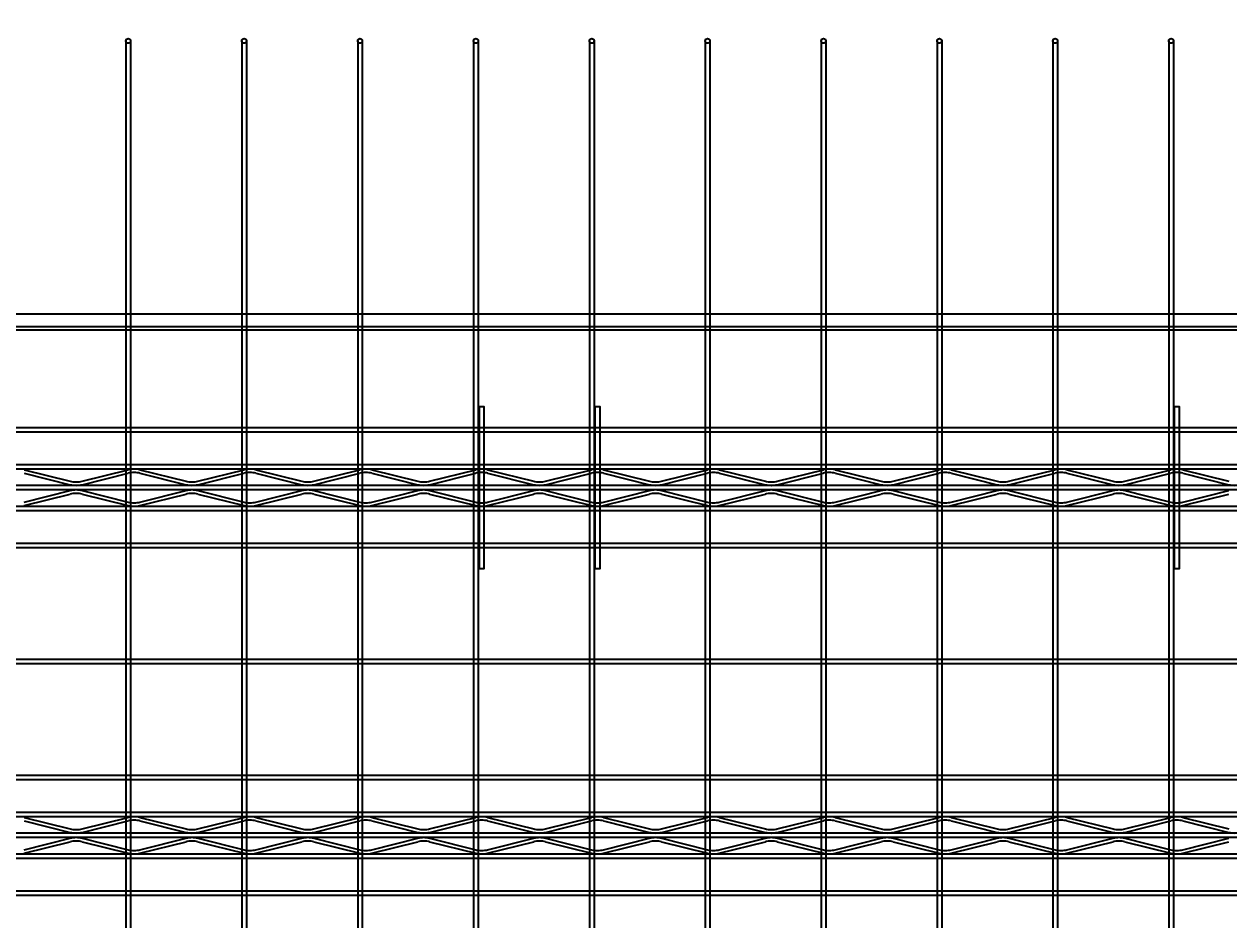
# Model space of a CAD drawing. Extents: x -524 to 129100, y -10500 to 1.
# Drawn here: x 72693 to 74772, y -7684 to -6138 of the extents above; entities that cross this region are included whole.
import ezdxf

# ---------------------------------------------------------------- set-up
doc = ezdxf.new("R2010")
doc.units = 0
doc.header["$LTSCALE"] = 250
doc.linetypes.add('BeePC_CENTER', pattern=[2, 1.25, -0.25, 0.25, -0.25])
doc.layers.get('0').update_dxf_attribs({"linetype": 'CONTINUOUS'})
doc.layers.get('Defpoints').update_dxf_attribs({"linetype": 'CONTINUOUS'})
for name, color, linetype in [('BeePC-CCBZ', 110, 'CONTINUOUS'), ('BeePC-GJ-LEVEL', 141, 'CONTINUOUS'), ('BeePC-GJ-Truss', 185, 'CONTINUOUS'), ('BeePC-TONG-ZT', 50, 'CONTINUOUS')]:
    doc.layers.add(name, color=color, linetype=linetype)
doc.styles.add('BeePC_Dim', font='simfang.ttf', dxfattribs={"width": 0.7})
doc.dimstyles.new('BeePC_DIM_25_25', dxfattribs={"dimtxt": 75, "dimasz": 25, "dimexe": 25, "dimexo": 0, "dimgap": 25, "dimtad": 1, "dimdec": 0, "dimzin": 0, "dimdsep": 46, "dimtxsty": 'BeePC_Dim', "dimblk": 'ARCHTICK', "dimcen": 0, "dimdle": 25, "dimclrt": 7, "dimadec": 0, "dimazin": 0, "dimtfac": 1, "dimtdec": 0, "dimtix": 1, "dimtmove": 2, "dimatfit": 3, "dimfxl": 250, "dimfxlon": 1, "dimtfill": 1, "dimtolj": 1, "dimtzin": 0, "dimarcsym": 0})

# ---------------------------------------------------------------- blocks, each defined once
blk = doc.blocks.new('_ArchTick')
at = {"color": 0, "linetype": 'ByBlock', "const_width": 0.5}
blk.add_lwpolyline([(-0.707, -0.707), (0.707, 0.707)], dxfattribs=at)
blk = doc.blocks.new('*D139')
at = {"layer": 'BeePC-CCBZ', "color": 0, "lineweight": -2, "transparency": 16777216}
for p, q in [((76704.4, -6138.4), (76704.4, -6663.4)), ((76504.4, -6163.4), (76729.4, -6163.4)), ((76504.4, -6638.4), (76729.4, -6638.4))]:
    blk.add_line(p, q, dxfattribs=at)
at = {"layer": 'Defpoints', "color": 0, "transparency": 16777216}
for p in [(76072.6, -6163.4), (72482.6, -6638.4), (76704.4, -6638.4)]:
    blk.add_point(p, dxfattribs=at)
at = {"layer": 'BeePC-CCBZ', "color": 0, "lineweight": -2, "transparency": 16777216, "xscale": 25, "yscale": 25, "zscale": 25}
for p, rotation in [((76704.4, -6163.4), 90), ((76704.4, -6638.4), 270)]:
    blk.add_blockref('_ArchTick', p, dxfattribs=dict(at, rotation=rotation))
at = {"layer": 'BeePC-CCBZ', "color": 7, "linetype": 'BeePC_CENTER', "transparency": 16777216, "insert": (76641.5, -6400.9), "char_height": 75, "attachment_point": 5, "rotation": 90, "style": 'BeePC_Dim', "bg_fill": 3, "box_fill_scale": 1.1, "bg_fill_color": 256, "bg_fill_true_color": 13158600, "bg_fill_transparency": 0}
blk.add_mtext('\\A1;475', dxfattribs=at)
blk = doc.blocks.new('*D140')
at = {"layer": 'BeePC-CCBZ', "color": 0, "lineweight": -2, "transparency": 16777216}
for p, q in [((76704.4, -6613.4), (76704.4, -9063.4)), ((76504.4, -6638.4), (76729.4, -6638.4)), ((76504.4, -9038.4), (76729.4, -9038.4))]:
    blk.add_line(p, q, dxfattribs=at)
at = {"layer": 'Defpoints', "color": 0, "transparency": 16777216}
for p in [(72482.6, -6638.4), (72482.6, -9038.4), (76704.4, -9038.4)]:
    blk.add_point(p, dxfattribs=at)
at = {"layer": 'BeePC-CCBZ', "color": 0, "lineweight": -2, "transparency": 16777216, "xscale": 25, "yscale": 25, "zscale": 25}
for p, rotation in [((76704.4, -6638.4), 90), ((76704.4, -9038.4), 270)]:
    blk.add_blockref('_ArchTick', p, dxfattribs=dict(at, rotation=rotation))
at = {"layer": 'BeePC-CCBZ', "color": 7, "linetype": 'BeePC_CENTER', "transparency": 16777216, "insert": (76641.5, -7838.4), "char_height": 75, "attachment_point": 5, "rotation": 90, "style": 'BeePC_Dim', "bg_fill": 3, "box_fill_scale": 1.1, "bg_fill_color": 256, "bg_fill_true_color": 13158600, "bg_fill_transparency": 0}
blk.add_mtext('\\A1;200x12=2400', dxfattribs=at)

msp = doc.modelspace()

# ---------------------------------------------------------------- linework, layer by layer
for points in [[(73478.6, -7078.4), (73478.6, -6798.4), (73486.6, -6798.4), (73486.6, -7078.4), (73478.6, -7078.4)], [(73678.6, -7078.4), (73678.6, -6798.4), (73686.6, -6798.4), (73686.6, -7078.4), (73678.6, -7078.4)], [(74678.6, -7078.4), (74678.6, -6798.4), (74686.6, -6798.4), (74686.6, -7078.4), (74678.6, -7078.4)]]:
    msp.add_lwpolyline(points)
at = {"layer": 'BeePC-GJ-LEVEL'}
for points in [[(72868.6, -6167.4), (72868.6, -9509.4)], [(72876.6, -6167.4), (72876.6, -9509.4)], [(73068.6, -6167.4), (73068.6, -9509.4)], [(73076.6, -6167.4), (73076.6, -9509.4)], [(73268.6, -6167.4), (73268.6, -9509.4)], [(73276.6, -6167.4), (73276.6, -9509.4)], [(73468.6, -6167.4), (73468.6, -9509.4)], [(73476.6, -6167.4), (73476.6, -9509.4)], [(73668.6, -6167.4), (73668.6, -9509.4)], [(73676.6, -6167.4), (73676.6, -9509.4)], [(73868.6, -6167.4), (73868.6, -9509.4)], [(73876.6, -6167.4), (73876.6, -9509.4)], [(74068.6, -6167.4), (74068.6, -9509.4)], [(74076.6, -6167.4), (74076.6, -9509.4)], [(74268.6, -6167.4), (74268.6, -9509.4)], [(74276.6, -6167.4), (74276.6, -9509.4)], [(74468.6, -6167.4), (74468.6, -9509.4)], [(74476.6, -6167.4), (74476.6, -9509.4)], [(74668.6, -6167.4), (74668.6, -9509.4)], [(74676.6, -6167.4), (74676.6, -9509.4)], [(68737.8, -6660.4), (76227.4, -6660.4), (76227.4, -6666.4), (68737.8, -6666.4), (68737.8, -6660.4)], [(68582.8, -6834.4), (76432.4, -6834.4), (76432.4, -6842.4), (68582.8, -6842.4), (68582.8, -6834.4)], [(68582.8, -7034.4), (76432.4, -7034.4), (76432.4, -7042.4), (68582.8, -7042.4), (68582.8, -7034.4)], [(68582.8, -7234.4), (76432.4, -7234.4), (76432.4, -7242.4), (68582.8, -7242.4), (68582.8, -7234.4)], [(68582.8, -7434.4), (76432.4, -7434.4), (76432.4, -7442.4), (68582.8, -7442.4), (68582.8, -7434.4)], [(68582.8, -7634.4), (76432.4, -7634.4), (76432.4, -7642.4), (68582.8, -7642.4), (68582.8, -7634.4)]]:
    msp.add_lwpolyline(points, dxfattribs=at)
for centre in [(72872.6, -6167.4), (73072.6, -6167.4), (73272.6, -6167.4), (73472.6, -6167.4), (73672.6, -6167.4), (73872.6, -6167.4), (74072.6, -6167.4), (74272.6, -6167.4), (74472.6, -6167.4), (74672.6, -6167.4)]:
    msp.add_circle(centre, 4, dxfattribs=at)
at = {"layer": 'BeePC-GJ-Truss'}
for points in [[(68782.6, -6898.4), (76182.6, -6898.4), (76182.6, -6906.4), (68782.6, -6906.4), (68782.6, -6898.4)], [(68782.6, -6934.4), (76182.6, -6934.4), (76182.6, -6942.4), (68782.6, -6942.4), (68782.6, -6934.4), (68786, -6934.3), (68789.2, -6933.9), (68792.8, -6933.3), (68872.4, -6913.6)], [(72692.8, -6907.6), (72772.4, -6927.3)], [(72692.8, -6913.6), (72772.4, -6933.3)], [(72792.8, -6927.3), (72872.4, -6907.6)], [(72792.8, -6933.3), (72872.4, -6913.6)], [(72892.8, -6907.6), (72972.4, -6927.3)], [(72892.8, -6913.6), (72972.4, -6933.3)], [(72992.8, -6927.3), (73072.4, -6907.6)], [(72992.8, -6933.3), (73072.4, -6913.6)], [(73092.8, -6907.6), (73172.4, -6927.3)], [(73092.8, -6913.6), (73172.4, -6933.3)], [(73192.8, -6927.3), (73272.4, -6907.6)], [(73192.8, -6933.3), (73272.4, -6913.6)], [(73292.8, -6907.6), (73372.4, -6927.3)], [(73292.8, -6913.6), (73372.4, -6933.3)], [(73392.8, -6927.3), (73472.4, -6907.6)], [(73392.8, -6933.3), (73472.4, -6913.6)], [(73492.8, -6907.6), (73572.4, -6927.3)], [(73492.8, -6913.6), (73572.4, -6933.3)], [(73592.8, -6927.3), (73672.4, -6907.6)], [(73592.8, -6933.3), (73672.4, -6913.6)], [(73692.8, -6907.6), (73772.4, -6927.3)], [(73692.8, -6913.6), (73772.4, -6933.3)], [(73792.8, -6927.3), (73872.4, -6907.6)], [(73792.8, -6933.3), (73872.4, -6913.6)], [(73892.8, -6907.6), (73972.4, -6927.3)], [(73892.8, -6913.6), (73972.4, -6933.3)], [(73992.8, -6927.3), (74072.4, -6907.6)], [(73992.8, -6933.3), (74072.4, -6913.6)], [(74092.8, -6907.6), (74172.4, -6927.3)], [(74092.8, -6913.6), (74172.4, -6933.3)], [(74192.8, -6927.3), (74272.4, -6907.6)], [(74192.8, -6933.3), (74272.4, -6913.6)], [(74292.8, -6907.6), (74372.4, -6927.3)], [(74292.8, -6913.6), (74372.4, -6933.3)], [(74392.8, -6927.3), (74472.4, -6907.6)], [(74392.8, -6933.3), (74472.4, -6913.6)], [(74492.8, -6907.6), (74572.4, -6927.3)], [(74492.8, -6913.6), (74572.4, -6933.3)], [(74592.8, -6927.3), (74672.4, -6907.6)], [(74592.8, -6933.3), (74672.4, -6913.6)], [(74692.8, -6907.6), (74772.4, -6927.3)], [(74692.8, -6913.6), (74772.4, -6933.3)], [(72692.8, -6963.3), (72772.4, -6943.6)], [(72792.8, -6943.6), (72872.4, -6963.3)], [(72892.8, -6963.3), (72972.4, -6943.6)], [(72992.8, -6943.6), (73072.4, -6963.3)], [(73092.8, -6963.3), (73172.4, -6943.6)], [(73192.8, -6943.6), (73272.4, -6963.3)], [(73292.8, -6963.3), (73372.4, -6943.6)], [(73392.8, -6943.6), (73472.4, -6963.3)], [(73492.8, -6963.3), (73572.4, -6943.6)], [(73592.8, -6943.6), (73672.4, -6963.3)], [(73692.8, -6963.3), (73772.4, -6943.6)], [(73792.8, -6943.6), (73872.4, -6963.3)], [(73892.8, -6963.3), (73972.4, -6943.6)], [(73992.8, -6943.6), (74072.4, -6963.3)], [(74092.8, -6963.3), (74172.4, -6943.6)], [(74192.8, -6943.6), (74272.4, -6963.3)], [(74292.8, -6963.3), (74372.4, -6943.6)], [(74392.8, -6943.6), (74472.4, -6963.3)], [(74492.8, -6963.3), (74572.4, -6943.6)], [(74592.8, -6943.6), (74672.4, -6963.3)], [(74692.8, -6963.3), (74772.4, -6943.6)], [(72692.8, -6969.3), (72772.4, -6949.6)], [(72792.8, -6949.6), (72872.4, -6969.3)], [(72892.8, -6969.3), (72972.4, -6949.6)], [(72992.8, -6949.6), (73072.4, -6969.3)], [(73092.8, -6969.3), (73172.4, -6949.6)], [(73192.8, -6949.6), (73272.4, -6969.3)], [(73292.8, -6969.3), (73372.4, -6949.6)], [(73392.8, -6949.6), (73472.4, -6969.3)], [(73492.8, -6969.3), (73572.4, -6949.6)], [(73592.8, -6949.6), (73672.4, -6969.3)], [(73692.8, -6969.3), (73772.4, -6949.6)], [(73792.8, -6949.6), (73872.4, -6969.3)], [(73892.8, -6969.3), (73972.4, -6949.6)], [(73992.8, -6949.6), (74072.4, -6969.3)], [(74092.8, -6969.3), (74172.4, -6949.6)], [(74192.8, -6949.6), (74272.4, -6969.3)], [(74292.8, -6969.3), (74372.4, -6949.6)], [(74392.8, -6949.6), (74472.4, -6969.3)], [(74492.8, -6969.3), (74572.4, -6949.6)], [(74592.8, -6949.6), (74672.4, -6969.3)], [(74692.8, -6969.3), (74772.4, -6949.6)], [(68782.6, -6970.4), (76182.6, -6970.4), (76182.6, -6978.4), (68782.6, -6978.4), (68782.6, -6970.4)], [(68782.6, -7498.4), (76182.6, -7498.4), (76182.6, -7506.4), (68782.6, -7506.4), (68782.6, -7498.4)], [(68782.6, -7534.4), (76182.6, -7534.4), (76182.6, -7542.4), (68782.6, -7542.4), (68782.6, -7534.4), (68786, -7534.3), (68789.2, -7533.9), (68792.8, -7533.3), (68872.4, -7513.6)], [(72692.8, -7507.6), (72772.4, -7527.3)], [(72692.8, -7513.6), (72772.4, -7533.3)], [(72792.8, -7527.3), (72872.4, -7507.6)], [(72792.8, -7533.3), (72872.4, -7513.6)], [(72892.8, -7507.6), (72972.4, -7527.3)], [(72892.8, -7513.6), (72972.4, -7533.3)], [(72992.8, -7527.3), (73072.4, -7507.6)], [(72992.8, -7533.3), (73072.4, -7513.6)], [(73092.8, -7507.6), (73172.4, -7527.3)], [(73092.8, -7513.6), (73172.4, -7533.3)], [(73192.8, -7527.3), (73272.4, -7507.6)], [(73192.8, -7533.3), (73272.4, -7513.6)], [(73292.8, -7507.6), (73372.4, -7527.3)], [(73292.8, -7513.6), (73372.4, -7533.3)], [(73392.8, -7527.3), (73472.4, -7507.6)], [(73392.8, -7533.3), (73472.4, -7513.6)], [(73492.8, -7507.6), (73572.4, -7527.3)], [(73492.8, -7513.6), (73572.4, -7533.3)], [(73592.8, -7527.3), (73672.4, -7507.6)], [(73592.8, -7533.3), (73672.4, -7513.6)], [(73692.8, -7507.6), (73772.4, -7527.3)], [(73692.8, -7513.6), (73772.4, -7533.3)], [(73792.8, -7527.3), (73872.4, -7507.6)], [(73792.8, -7533.3), (73872.4, -7513.6)], [(73892.8, -7507.6), (73972.4, -7527.3)], [(73892.8, -7513.6), (73972.4, -7533.3)], [(73992.8, -7527.3), (74072.4, -7507.6)], [(73992.8, -7533.3), (74072.4, -7513.6)], [(74092.8, -7507.6), (74172.4, -7527.3)], [(74092.8, -7513.6), (74172.4, -7533.3)], [(74192.8, -7527.3), (74272.4, -7507.6)], [(74192.8, -7533.3), (74272.4, -7513.6)], [(74292.8, -7507.6), (74372.4, -7527.3)], [(74292.8, -7513.6), (74372.4, -7533.3)], [(74392.8, -7527.3), (74472.4, -7507.6)], [(74392.8, -7533.3), (74472.4, -7513.6)], [(74492.8, -7507.6), (74572.4, -7527.3)], [(74492.8, -7513.6), (74572.4, -7533.3)], [(74592.8, -7527.3), (74672.4, -7507.6)], [(74592.8, -7533.3), (74672.4, -7513.6)], [(74692.8, -7507.6), (74772.4, -7527.3)], [(74692.8, -7513.6), (74772.4, -7533.3)], [(72692.8, -7563.3), (72772.4, -7543.6)], [(72792.8, -7543.6), (72872.4, -7563.3)], [(72892.8, -7563.3), (72972.4, -7543.6)], [(72992.8, -7543.6), (73072.4, -7563.3)], [(73092.8, -7563.3), (73172.4, -7543.6)], [(73192.8, -7543.6), (73272.4, -7563.3)], [(73292.8, -7563.3), (73372.4, -7543.6)], [(73392.8, -7543.6), (73472.4, -7563.3)], [(73492.8, -7563.3), (73572.4, -7543.6)], [(73592.8, -7543.6), (73672.4, -7563.3)], [(73692.8, -7563.3), (73772.4, -7543.6)], [(73792.8, -7543.6), (73872.4, -7563.3)], [(73892.8, -7563.3), (73972.4, -7543.6)], [(73992.8, -7543.6), (74072.4, -7563.3)], [(74092.8, -7563.3), (74172.4, -7543.6)], [(74192.8, -7543.6), (74272.4, -7563.3)], [(74292.8, -7563.3), (74372.4, -7543.6)], [(74392.8, -7543.6), (74472.4, -7563.3)], [(74492.8, -7563.3), (74572.4, -7543.6)], [(74592.8, -7543.6), (74672.4, -7563.3)], [(74692.8, -7563.3), (74772.4, -7543.6)], [(72692.8, -7569.3), (72772.4, -7549.6)], [(72792.8, -7549.6), (72872.4, -7569.3)], [(72892.8, -7569.3), (72972.4, -7549.6)], [(72992.8, -7549.6), (73072.4, -7569.3)], [(73092.8, -7569.3), (73172.4, -7549.6)], [(73192.8, -7549.6), (73272.4, -7569.3)], [(73292.8, -7569.3), (73372.4, -7549.6)], [(73392.8, -7549.6), (73472.4, -7569.3)], [(73492.8, -7569.3), (73572.4, -7549.6)], [(73592.8, -7549.6), (73672.4, -7569.3)], [(73692.8, -7569.3), (73772.4, -7549.6)], [(73792.8, -7549.6), (73872.4, -7569.3)], [(73892.8, -7569.3), (73972.4, -7549.6)], [(73992.8, -7549.6), (74072.4, -7569.3)], [(74092.8, -7569.3), (74172.4, -7549.6)], [(74192.8, -7549.6), (74272.4, -7569.3)], [(74292.8, -7569.3), (74372.4, -7549.6)], [(74392.8, -7549.6), (74472.4, -7569.3)], [(74492.8, -7569.3), (74572.4, -7549.6)], [(74592.8, -7549.6), (74672.4, -7569.3)], [(74692.8, -7569.3), (74772.4, -7549.6)], [(68782.6, -7570.4), (76182.6, -7570.4), (76182.6, -7578.4), (68782.6, -7578.4), (68782.6, -7570.4)]]:
    msp.add_lwpolyline(points, dxfattribs=at)
for centre, major_axis, start_param, end_param in [((72883.8, -6911.6), (18, 0), 1.635672, 2.256488), ((72881.4, -6915.9), (12, 0), 1.470144, 2.422017), ((72881.4, -6911.6), (18, 0), 0.885104, 1.50592), ((72883.8, -6915.9), (12, 0), 0.719576, 1.671449), ((73083.8, -6911.6), (18, 0), 1.635672, 2.256488), ((73081.4, -6915.9), (12, 0), 1.470144, 2.422017), ((73081.4, -6911.6), (18, 0), 0.885104, 1.50592), ((73083.8, -6915.9), (12, 0), 0.719576, 1.671449), ((73283.8, -6911.6), (18, 0), 1.635672, 2.256488), ((73281.4, -6915.9), (12, 0), 1.470144, 2.422017), ((73281.4, -6911.6), (18, 0), 0.885104, 1.50592), ((73283.8, -6915.9), (12, 0), 0.719576, 1.671449), ((73483.8, -6911.6), (18, 0), 1.635672, 2.256488), ((73481.4, -6915.9), (12, 0), 1.470144, 2.422017), ((73481.4, -6911.6), (18, 0), 0.885104, 1.50592), ((73483.8, -6915.9), (12, 0), 0.719576, 1.671449), ((73683.8, -6911.6), (18, 0), 1.635672, 2.256488), ((73681.4, -6915.9), (12, 0), 1.470144, 2.422017), ((73681.4, -6911.6), (18, 0), 0.885104, 1.50592), ((73683.8, -6915.9), (12, 0), 0.719576, 1.671449), ((73883.8, -6911.6), (18, 0), 1.635672, 2.256488), ((73881.4, -6915.9), (12, 0), 1.470144, 2.422017), ((73881.4, -6911.6), (18, 0), 0.885104, 1.50592), ((73883.8, -6915.9), (12, 0), 0.719576, 1.671449), ((74083.8, -6911.6), (18, 0), 1.635672, 2.256488), ((74081.4, -6915.9), (12, 0), 1.470144, 2.422017), ((74081.4, -6911.6), (18, 0), 0.885104, 1.50592), ((74083.8, -6915.9), (12, 0), 0.719576, 1.671449), ((74283.8, -6911.6), (18, 0), 1.635672, 2.256488), ((74281.4, -6915.9), (12, 0), 1.470144, 2.422017), ((74281.4, -6911.6), (18, 0), 0.885104, 1.50592), ((74283.8, -6915.9), (12, 0), 0.719576, 1.671449), ((74483.8, -6911.6), (18, 0), 1.635672, 2.256488), ((74481.4, -6915.9), (12, 0), 1.470144, 2.422017), ((74481.4, -6911.6), (18, 0), 0.885104, 1.50592), ((74483.8, -6915.9), (12, 0), 0.719576, 1.671449), ((74683.8, -6911.6), (18, 0), 1.635672, 2.256488), ((74681.4, -6915.9), (12, 0), 1.470144, 2.422017), ((74681.4, -6911.6), (18, 0), 0.885104, 1.50592), ((74683.8, -6915.9), (12, 0), 0.719576, 1.671449), ((72781.4, -6925), (12, 0), 3.861169, 4.813041), ((72783.8, -6929.3), (18, 0), 4.026697, 4.647513), ((72783.8, -6947.6), (18, 0), 1.635672, 2.256488), ((72783.8, -6925), (12, 0), 4.611737, 5.563609), ((72781.4, -6929.3), (18, 0), 4.777265, 5.398081), ((72781.4, -6947.6), (18, 0), 0.885104, 1.50592), ((72981.4, -6925), (12, 0), 3.861169, 4.813041), ((72983.8, -6929.3), (18, 0), 4.026697, 4.647513), ((72983.8, -6947.6), (18, 0), 1.635672, 2.256488), ((72983.8, -6925), (12, 0), 4.611737, 5.563609), ((72981.4, -6929.3), (18, 0), 4.777265, 5.398081), ((72981.4, -6947.6), (18, 0), 0.885104, 1.50592), ((73181.4, -6925), (12, 0), 3.861169, 4.813041), ((73183.8, -6929.3), (18, 0), 4.026697, 4.647513), ((73183.8, -6947.6), (18, 0), 1.635672, 2.256488), ((73183.8, -6925), (12, 0), 4.611737, 5.563609), ((73181.4, -6929.3), (18, 0), 4.777265, 5.398081), ((73181.4, -6947.6), (18, 0), 0.885104, 1.50592), ((73381.4, -6925), (12, 0), 3.861169, 4.813041), ((73383.8, -6929.3), (18, 0), 4.026697, 4.647513), ((73383.8, -6947.6), (18, 0), 1.635672, 2.256488), ((73383.8, -6925), (12, 0), 4.611737, 5.563609), ((73381.4, -6929.3), (18, 0), 4.777265, 5.398081), ((73381.4, -6947.6), (18, 0), 0.885104, 1.50592), ((73581.4, -6925), (12, 0), 3.861169, 4.813041), ((73583.8, -6929.3), (18, 0), 4.026697, 4.647513), ((73583.8, -6947.6), (18, 0), 1.635672, 2.256488), ((73583.8, -6925), (12, 0), 4.611737, 5.563609), ((73581.4, -6929.3), (18, 0), 4.777265, 5.398081), ((73581.4, -6947.6), (18, 0), 0.885104, 1.50592), ((73781.4, -6925), (12, 0), 3.861169, 4.813041), ((73783.8, -6929.3), (18, 0), 4.026697, 4.647513), ((73783.8, -6947.6), (18, 0), 1.635672, 2.256488), ((73783.8, -6925), (12, 0), 4.611737, 5.563609), ((73781.4, -6929.3), (18, 0), 4.777265, 5.398081), ((73781.4, -6947.6), (18, 0), 0.885104, 1.50592), ((73981.4, -6925), (12, 0), 3.861169, 4.813041), ((73983.8, -6929.3), (18, 0), 4.026697, 4.647513), ((73983.8, -6947.6), (18, 0), 1.635672, 2.256488), ((73983.8, -6925), (12, 0), 4.611737, 5.563609), ((73981.4, -6929.3), (18, 0), 4.777265, 5.398081), ((73981.4, -6947.6), (18, 0), 0.885104, 1.50592), ((74181.4, -6925), (12, 0), 3.861169, 4.813041), ((74183.8, -6929.3), (18, 0), 4.026697, 4.647513), ((74183.8, -6947.6), (18, 0), 1.635672, 2.256488), ((74183.8, -6925), (12, 0), 4.611737, 5.563609), ((74181.4, -6929.3), (18, 0), 4.777265, 5.398081), ((74181.4, -6947.6), (18, 0), 0.885104, 1.50592), ((74381.4, -6925), (12, 0), 3.861169, 4.813041), ((74383.8, -6929.3), (18, 0), 4.026697, 4.647513), ((74383.8, -6947.6), (18, 0), 1.635672, 2.256488), ((74383.8, -6925), (12, 0), 4.611737, 5.563609), ((74381.4, -6929.3), (18, 0), 4.777265, 5.398081), ((74381.4, -6947.6), (18, 0), 0.885104, 1.50592), ((74581.4, -6925), (12, 0), 3.861169, 4.813041), ((74583.8, -6929.3), (18, 0), 4.026697, 4.647513), ((74583.8, -6947.6), (18, 0), 1.635672, 2.256488), ((74583.8, -6925), (12, 0), 4.611737, 5.563609), ((74581.4, -6929.3), (18, 0), 4.777265, 5.398081), ((74581.4, -6947.6), (18, 0), 0.885104, 1.50592), ((74783.8, -6929.3), (18, 0), 4.026697, 4.647513), ((72781.4, -6951.9), (12, 0), 1.470144, 2.422017), ((72783.8, -6951.9), (12, 0), 0.719576, 1.671449), ((72881.4, -6961), (12, 0), 3.861169, 4.813041), ((72883.8, -6961), (12, 0), 4.611737, 5.563609), ((72981.4, -6951.9), (12, 0), 1.470144, 2.422017), ((72983.8, -6951.9), (12, 0), 0.719576, 1.671449), ((73081.4, -6961), (12, 0), 3.861169, 4.813041), ((73083.8, -6961), (12, 0), 4.611737, 5.563609), ((73181.4, -6951.9), (12, 0), 1.470144, 2.422017), ((73183.8, -6951.9), (12, 0), 0.719576, 1.671449), ((73281.4, -6961), (12, 0), 3.861169, 4.813041), ((73283.8, -6961), (12, 0), 4.611737, 5.563609), ((73381.4, -6951.9), (12, 0), 1.470144, 2.422017), ((73383.8, -6951.9), (12, 0), 0.719576, 1.671449), ((73481.4, -6961), (12, 0), 3.861169, 4.813041), ((73483.8, -6961), (12, 0), 4.611737, 5.563609), ((73581.4, -6951.9), (12, 0), 1.470144, 2.422017), ((73583.8, -6951.9), (12, 0), 0.719576, 1.671449), ((73681.4, -6961), (12, 0), 3.861169, 4.813041), ((73683.8, -6961), (12, 0), 4.611737, 5.563609), ((73781.4, -6951.9), (12, 0), 1.470144, 2.422017), ((73783.8, -6951.9), (12, 0), 0.719576, 1.671449), ((73881.4, -6961), (12, 0), 3.861169, 4.813041), ((73883.8, -6961), (12, 0), 4.611737, 5.563609), ((73981.4, -6951.9), (12, 0), 1.470144, 2.422017), ((73983.8, -6951.9), (12, 0), 0.719576, 1.671449), ((74081.4, -6961), (12, 0), 3.861169, 4.813041), ((74083.8, -6961), (12, 0), 4.611737, 5.563609), ((74181.4, -6951.9), (12, 0), 1.470144, 2.422017), ((74183.8, -6951.9), (12, 0), 0.719576, 1.671449), ((74281.4, -6961), (12, 0), 3.861169, 4.813041), ((74283.8, -6961), (12, 0), 4.611737, 5.563609), ((74381.4, -6951.9), (12, 0), 1.470144, 2.422017), ((74383.8, -6951.9), (12, 0), 0.719576, 1.671449), ((74481.4, -6961), (12, 0), 3.861169, 4.813041), ((74483.8, -6961), (12, 0), 4.611737, 5.563609), ((74581.4, -6951.9), (12, 0), 1.470144, 2.422017), ((74583.8, -6951.9), (12, 0), 0.719576, 1.671449), ((74681.4, -6961), (12, 0), 3.861169, 4.813041), ((74683.8, -6961), (12, 0), 4.611737, 5.563609), ((72883.8, -6965.3), (18, 0), 4.026697, 4.647513), ((72881.4, -6965.3), (18, 0), 4.777265, 5.398081), ((73083.8, -6965.3), (18, 0), 4.026697, 4.647513), ((73081.4, -6965.3), (18, 0), 4.777265, 5.398081), ((73283.8, -6965.3), (18, 0), 4.026697, 4.647513), ((73281.4, -6965.3), (18, 0), 4.777265, 5.398081), ((73483.8, -6965.3), (18, 0), 4.026697, 4.647513), ((73481.4, -6965.3), (18, 0), 4.777265, 5.398081), ((73683.8, -6965.3), (18, 0), 4.026697, 4.647513), ((73681.4, -6965.3), (18, 0), 4.777265, 5.398081), ((73883.8, -6965.3), (18, 0), 4.026697, 4.647513), ((73881.4, -6965.3), (18, 0), 4.777265, 5.398081), ((74083.8, -6965.3), (18, 0), 4.026697, 4.647513), ((74081.4, -6965.3), (18, 0), 4.777265, 5.398081), ((74283.8, -6965.3), (18, 0), 4.026697, 4.647513), ((74281.4, -6965.3), (18, 0), 4.777265, 5.398081), ((74483.8, -6965.3), (18, 0), 4.026697, 4.647513), ((74481.4, -6965.3), (18, 0), 4.777265, 5.398081), ((74683.8, -6965.3), (18, 0), 4.026697, 4.647513), ((74681.4, -6965.3), (18, 0), 4.777265, 5.398081), ((72883.8, -7511.6), (18, 0), 1.635672, 2.256488), ((72881.4, -7511.6), (18, 0), 0.885104, 1.50592), ((73083.8, -7511.6), (18, 0), 1.635672, 2.256488), ((73081.4, -7511.6), (18, 0), 0.885104, 1.50592), ((73283.8, -7511.6), (18, 0), 1.635672, 2.256488), ((73281.4, -7511.6), (18, 0), 0.885104, 1.50592), ((73483.8, -7511.6), (18, 0), 1.635672, 2.256488), ((73481.4, -7511.6), (18, 0), 0.885104, 1.50592), ((73683.8, -7511.6), (18, 0), 1.635672, 2.256488), ((73681.4, -7511.6), (18, 0), 0.885104, 1.50592), ((73883.8, -7511.6), (18, 0), 1.635672, 2.256488), ((73881.4, -7511.6), (18, 0), 0.885104, 1.50592), ((74083.8, -7511.6), (18, 0), 1.635672, 2.256488), ((74081.4, -7511.6), (18, 0), 0.885104, 1.50592), ((74283.8, -7511.6), (18, 0), 1.635672, 2.256488), ((74281.4, -7511.6), (18, 0), 0.885104, 1.50592), ((74483.8, -7511.6), (18, 0), 1.635672, 2.256488), ((74481.4, -7511.6), (18, 0), 0.885104, 1.50592), ((74683.8, -7511.6), (18, 0), 1.635672, 2.256488), ((74681.4, -7511.6), (18, 0), 0.885104, 1.50592), ((72781.4, -7525), (12, 0), 3.861169, 4.813041), ((72783.8, -7525), (12, 0), 4.611737, 5.563609), ((72881.4, -7515.9), (12, 0), 1.470144, 2.422017), ((72883.8, -7515.9), (12, 0), 0.719576, 1.671449), ((72981.4, -7525), (12, 0), 3.861169, 4.813041), ((72983.8, -7525), (12, 0), 4.611737, 5.563609), ((73081.4, -7515.9), (12, 0), 1.470144, 2.422017), ((73083.8, -7515.9), (12, 0), 0.719576, 1.671449), ((73181.4, -7525), (12, 0), 3.861169, 4.813041), ((73183.8, -7525), (12, 0), 4.611737, 5.563609), ((73281.4, -7515.9), (12, 0), 1.470144, 2.422017), ((73283.8, -7515.9), (12, 0), 0.719576, 1.671449), ((73381.4, -7525), (12, 0), 3.861169, 4.813041), ((73383.8, -7525), (12, 0), 4.611737, 5.563609), ((73481.4, -7515.9), (12, 0), 1.470144, 2.422017), ((73483.8, -7515.9), (12, 0), 0.719576, 1.671449), ((73581.4, -7525), (12, 0), 3.861169, 4.813041), ((73583.8, -7525), (12, 0), 4.611737, 5.563609), ((73681.4, -7515.9), (12, 0), 1.470144, 2.422017), ((73683.8, -7515.9), (12, 0), 0.719576, 1.671449), ((73781.4, -7525), (12, 0), 3.861169, 4.813041), ((73783.8, -7525), (12, 0), 4.611737, 5.563609), ((73881.4, -7515.9), (12, 0), 1.470144, 2.422017), ((73883.8, -7515.9), (12, 0), 0.719576, 1.671449), ((73981.4, -7525), (12, 0), 3.861169, 4.813041), ((73983.8, -7525), (12, 0), 4.611737, 5.563609), ((74081.4, -7515.9), (12, 0), 1.470144, 2.422017), ((74083.8, -7515.9), (12, 0), 0.719576, 1.671449), ((74181.4, -7525), (12, 0), 3.861169, 4.813041), ((74183.8, -7525), (12, 0), 4.611737, 5.563609), ((74281.4, -7515.9), (12, 0), 1.470144, 2.422017), ((74283.8, -7515.9), (12, 0), 0.719576, 1.671449), ((74381.4, -7525), (12, 0), 3.861169, 4.813041), ((74383.8, -7525), (12, 0), 4.611737, 5.563609), ((74481.4, -7515.9), (12, 0), 1.470144, 2.422017), ((74483.8, -7515.9), (12, 0), 0.719576, 1.671449), ((74581.4, -7525), (12, 0), 3.861169, 4.813041), ((74583.8, -7525), (12, 0), 4.611737, 5.563609), ((74681.4, -7515.9), (12, 0), 1.470144, 2.422017), ((74683.8, -7515.9), (12, 0), 0.719576, 1.671449), ((72783.8, -7529.3), (18, 0), 4.026697, 4.647513), ((72783.8, -7547.6), (18, 0), 1.635672, 2.256488), ((72781.4, -7551.9), (12, 0), 1.470144, 2.422017), ((72781.4, -7529.3), (18, 0), 4.777265, 5.398081), ((72781.4, -7547.6), (18, 0), 0.885104, 1.50592), ((72783.8, -7551.9), (12, 0), 0.719576, 1.671449), ((72983.8, -7529.3), (18, 0), 4.026697, 4.647513), ((72983.8, -7547.6), (18, 0), 1.635672, 2.256488), ((72981.4, -7551.9), (12, 0), 1.470144, 2.422017), ((72981.4, -7529.3), (18, 0), 4.777265, 5.398081), ((72981.4, -7547.6), (18, 0), 0.885104, 1.50592), ((72983.8, -7551.9), (12, 0), 0.719576, 1.671449), ((73183.8, -7529.3), (18, 0), 4.026697, 4.647513), ((73183.8, -7547.6), (18, 0), 1.635672, 2.256488), ((73181.4, -7551.9), (12, 0), 1.470144, 2.422017), ((73181.4, -7529.3), (18, 0), 4.777265, 5.398081), ((73181.4, -7547.6), (18, 0), 0.885104, 1.50592), ((73183.8, -7551.9), (12, 0), 0.719576, 1.671449), ((73383.8, -7529.3), (18, 0), 4.026697, 4.647513), ((73383.8, -7547.6), (18, 0), 1.635672, 2.256488), ((73381.4, -7551.9), (12, 0), 1.470144, 2.422017), ((73381.4, -7529.3), (18, 0), 4.777265, 5.398081), ((73381.4, -7547.6), (18, 0), 0.885104, 1.50592), ((73383.8, -7551.9), (12, 0), 0.719576, 1.671449), ((73583.8, -7529.3), (18, 0), 4.026697, 4.647513), ((73583.8, -7547.6), (18, 0), 1.635672, 2.256488), ((73581.4, -7551.9), (12, 0), 1.470144, 2.422017), ((73581.4, -7529.3), (18, 0), 4.777265, 5.398081), ((73581.4, -7547.6), (18, 0), 0.885104, 1.50592), ((73583.8, -7551.9), (12, 0), 0.719576, 1.671449), ((73783.8, -7529.3), (18, 0), 4.026697, 4.647513), ((73783.8, -7547.6), (18, 0), 1.635672, 2.256488), ((73781.4, -7551.9), (12, 0), 1.470144, 2.422017), ((73781.4, -7529.3), (18, 0), 4.777265, 5.398081), ((73781.4, -7547.6), (18, 0), 0.885104, 1.50592), ((73783.8, -7551.9), (12, 0), 0.719576, 1.671449), ((73983.8, -7529.3), (18, 0), 4.026697, 4.647513), ((73983.8, -7547.6), (18, 0), 1.635672, 2.256488), ((73981.4, -7551.9), (12, 0), 1.470144, 2.422017), ((73981.4, -7529.3), (18, 0), 4.777265, 5.398081), ((73981.4, -7547.6), (18, 0), 0.885104, 1.50592), ((73983.8, -7551.9), (12, 0), 0.719576, 1.671449), ((74183.8, -7529.3), (18, 0), 4.026697, 4.647513), ((74183.8, -7547.6), (18, 0), 1.635672, 2.256488), ((74181.4, -7551.9), (12, 0), 1.470144, 2.422017), ((74181.4, -7529.3), (18, 0), 4.777265, 5.398081), ((74181.4, -7547.6), (18, 0), 0.885104, 1.50592), ((74183.8, -7551.9), (12, 0), 0.719576, 1.671449), ((74383.8, -7529.3), (18, 0), 4.026697, 4.647513), ((74383.8, -7547.6), (18, 0), 1.635672, 2.256488), ((74381.4, -7551.9), (12, 0), 1.470144, 2.422017), ((74381.4, -7529.3), (18, 0), 4.777265, 5.398081), ((74381.4, -7547.6), (18, 0), 0.885104, 1.50592), ((74383.8, -7551.9), (12, 0), 0.719576, 1.671449), ((74583.8, -7529.3), (18, 0), 4.026697, 4.647513), ((74583.8, -7547.6), (18, 0), 1.635672, 2.256488), ((74581.4, -7551.9), (12, 0), 1.470144, 2.422017), ((74581.4, -7529.3), (18, 0), 4.777265, 5.398081), ((74581.4, -7547.6), (18, 0), 0.885104, 1.50592), ((74583.8, -7551.9), (12, 0), 0.719576, 1.671449), ((74783.8, -7529.3), (18, 0), 4.026697, 4.647513), ((72881.4, -7561), (12, 0), 3.861169, 4.813041), ((72883.8, -7565.3), (18, 0), 4.026697, 4.647513), ((72883.8, -7561), (12, 0), 4.611737, 5.563609), ((72881.4, -7565.3), (18, 0), 4.777265, 5.398081), ((73081.4, -7561), (12, 0), 3.861169, 4.813041), ((73083.8, -7565.3), (18, 0), 4.026697, 4.647513), ((73083.8, -7561), (12, 0), 4.611737, 5.563609), ((73081.4, -7565.3), (18, 0), 4.777265, 5.398081), ((73281.4, -7561), (12, 0), 3.861169, 4.813041), ((73283.8, -7565.3), (18, 0), 4.026697, 4.647513), ((73283.8, -7561), (12, 0), 4.611737, 5.563609), ((73281.4, -7565.3), (18, 0), 4.777265, 5.398081), ((73481.4, -7561), (12, 0), 3.861169, 4.813041), ((73483.8, -7565.3), (18, 0), 4.026697, 4.647513), ((73483.8, -7561), (12, 0), 4.611737, 5.563609), ((73481.4, -7565.3), (18, 0), 4.777265, 5.398081), ((73681.4, -7561), (12, 0), 3.861169, 4.813041), ((73683.8, -7565.3), (18, 0), 4.026697, 4.647513), ((73683.8, -7561), (12, 0), 4.611737, 5.563609), ((73681.4, -7565.3), (18, 0), 4.777265, 5.398081), ((73881.4, -7561), (12, 0), 3.861169, 4.813041), ((73883.8, -7565.3), (18, 0), 4.026697, 4.647513), ((73883.8, -7561), (12, 0), 4.611737, 5.563609), ((73881.4, -7565.3), (18, 0), 4.777265, 5.398081), ((74081.4, -7561), (12, 0), 3.861169, 4.813041), ((74083.8, -7565.3), (18, 0), 4.026697, 4.647513), ((74083.8, -7561), (12, 0), 4.611737, 5.563609), ((74081.4, -7565.3), (18, 0), 4.777265, 5.398081), ((74281.4, -7561), (12, 0), 3.861169, 4.813041), ((74283.8, -7565.3), (18, 0), 4.026697, 4.647513), ((74283.8, -7561), (12, 0), 4.611737, 5.563609), ((74281.4, -7565.3), (18, 0), 4.777265, 5.398081), ((74481.4, -7561), (12, 0), 3.861169, 4.813041), ((74483.8, -7565.3), (18, 0), 4.026697, 4.647513), ((74483.8, -7561), (12, 0), 4.611737, 5.563609), ((74481.4, -7565.3), (18, 0), 4.777265, 5.398081), ((74681.4, -7561), (12, 0), 3.861169, 4.813041), ((74683.8, -7565.3), (18, 0), 4.026697, 4.647513), ((74683.8, -7561), (12, 0), 4.611737, 5.563609), ((74681.4, -7565.3), (18, 0), 4.777265, 5.398081)]:
    msp.add_ellipse(centre, major_axis=major_axis, ratio=0.288551, start_param=start_param, end_param=end_param, dxfattribs=at)
at = {"layer": 'BeePC-TONG-ZT'}
msp.add_lwpolyline([(68722.8, -6638.4), (76242.4, -6638.4), (76242.4, -9038.4), (68722.8, -9038.4), (68722.8, -6638.4)], dxfattribs=at)

# ---------------------------------------------------------------- next in the draw order: dimensions: what is measured, and where the dimension line sits
at = {"layer": 'BeePC-CCBZ'}
dim = msp.add_linear_dim(base=(76704.4, -6638.4), p1=(76072.6, -6163.4), p2=(72482.6, -6638.4), angle=90, dimstyle='BeePC_DIM_25_25', override={"dimfxl": 200}, dxfattribs=at)
dim.commit()
dim.dimension.update_dxf_attribs({"geometry": '*D139', "text_midpoint": (76641.5, -6400.9)})

# ---------------------------------------------------------------- next in the draw order: dimensions: what is measured, and where the dimension line sits
dim = msp.add_linear_dim(base=(76704.4, -9038.4), p1=(72482.6, -6638.4), p2=(72482.6, -9038.4), angle=90, text='200x12=2400', dimstyle='BeePC_DIM_25_25', override={"dimfxl": 200}, dxfattribs=at)
dim.commit()
dim.dimension.update_dxf_attribs({"geometry": '*D140', "text_midpoint": (76641.5, -7838.4)})

doc.saveas('drawing.dxf')
